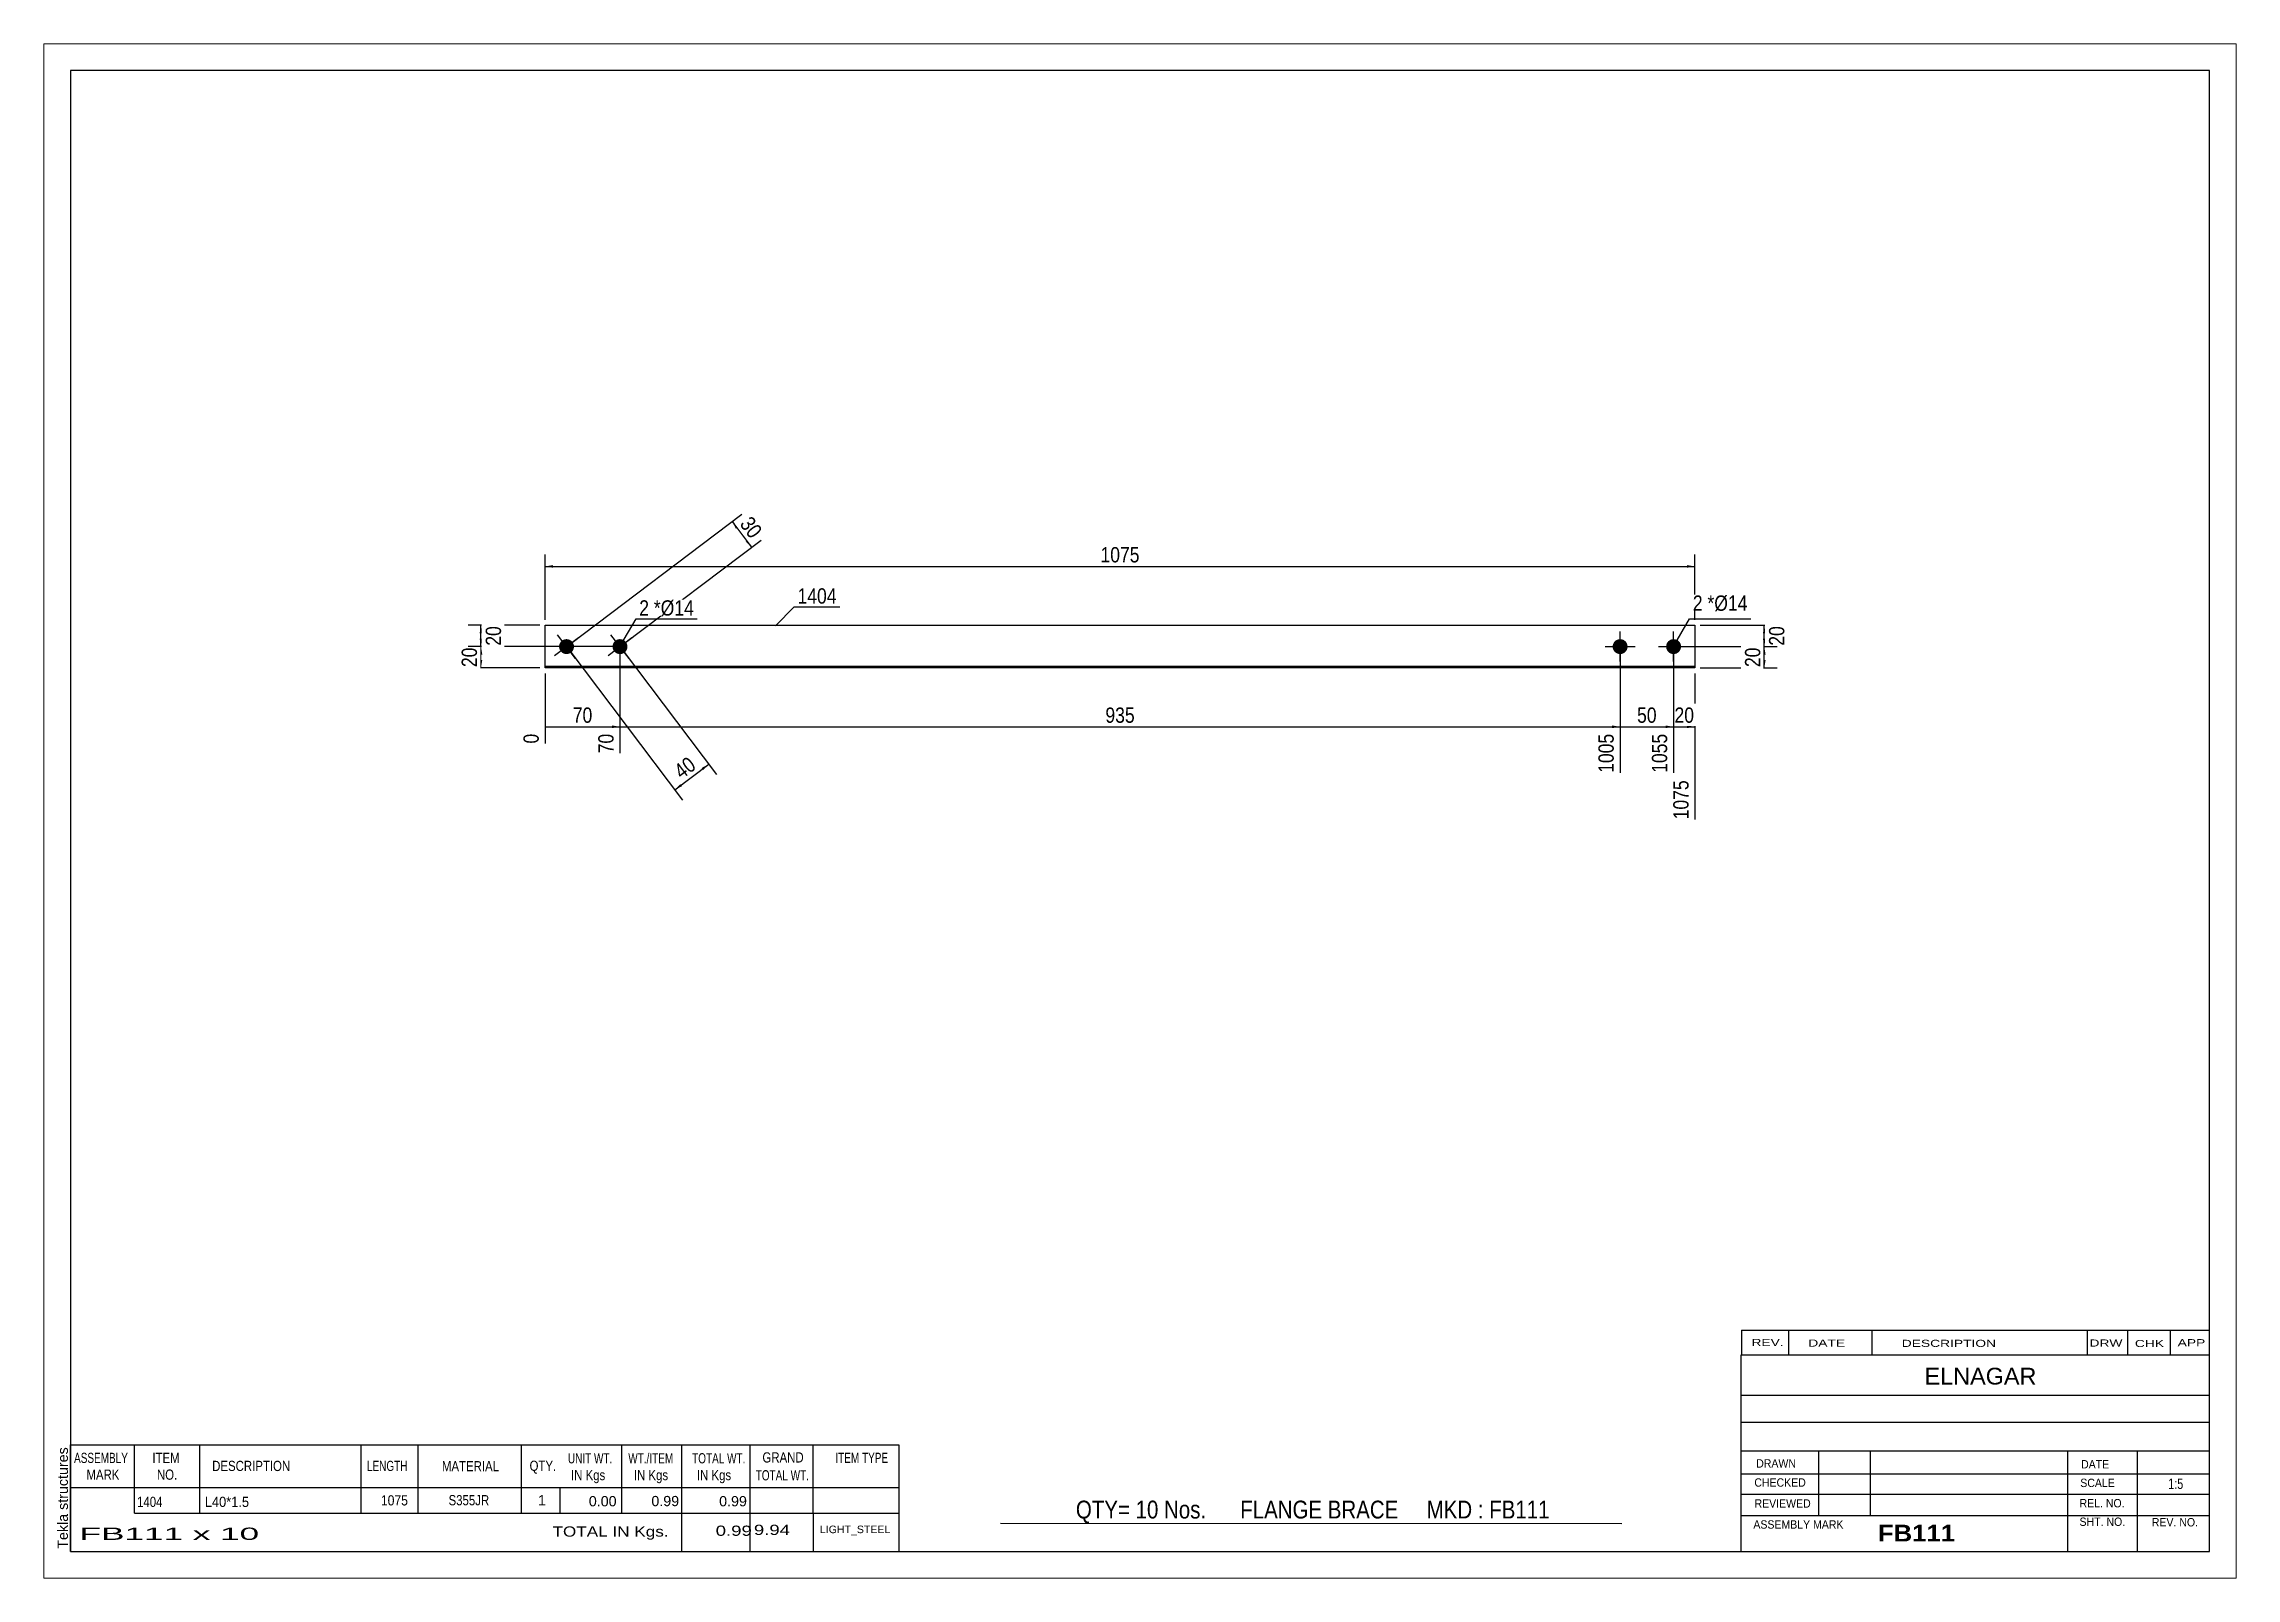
# Paper-space layout 'Layout1' of a CAD drawing. Header units: millimetres. Extents: x 0 to 410, y 0 to 287.
# The model-space entities are those that its viewports show. They can reach past a viewport. Long polylines and large blocks are cut down to what shows.
import ezdxf

# ---------------------------------------------------------------- set-up
doc = ezdxf.new("R2010")
doc.units = ezdxf.units.MM
doc.layers.add('Viewport layer', color=7, linetype='Continuous', plot=False)
doc.styles.add('Arial', font='ARIAL.TTF', dxfattribs={"height": 0.2})
doc.styles.add('Arial Bold', font='ARIALBD.TTF', dxfattribs={"height": 0.2})
doc.styles.add('Arial Narrow', font='ARIALN.TTF', dxfattribs={"height": 0.2})

# ---------------------------------------------------------------- blocks, each defined once
blk = doc.blocks.new('Unknown-627391854-1582')
at = {"color": 5, "linetype": 'Continuous'}
for p, q in [((405, 282), (5, 282)), ((5, 282), (5, 5)), ((405, 5), (405, 282)), ((5, 5), (405, 5))]:
    blk.add_line(p, q, dxfattribs=at)
at = {"color": 174, "linetype": 'Continuous', "style": 'Arial'}
blk.add_text('Tekla structures', height=1.9102, rotation=90, dxfattribs=at).set_placement((4.5, 5.5))
blk = doc.blocks.new('Part-627391854-1227 - 1212')
at = {"color": 2, "linetype": 'Continuous'}
for p, q in [((93.75, 170.25), (93.75, 178.25)), ((93.75, 178.25), (308.79, 178.25)), ((308.79, 178.25), (308.79, 170.25)), ((308.79, 170.55), (93.75, 170.55)), ((308.79, 170.25), (93.75, 170.25))]:
    blk.add_line(p, q, dxfattribs=at)
blk = doc.blocks.new('Bolt-627391854-1228 - 1212')
at = {"linetype": 'Continuous'}
for points in [[(294.79, 175.65, -1), (294.79, 172.85, -1)], [(304.79, 175.65, -1), (304.79, 172.85, -1)]]:
    blk.add_hatch(color=3, dxfattribs=at).paths.add_polyline_path(points)
at = {"color": 3, "linetype": 'Continuous'}
for p, q in [((294.79, 171.45), (294.79, 177.05)), ((304.79, 171.45), (304.79, 177.05)), ((291.99, 174.25), (297.59, 174.25)), ((301.99, 174.25), (307.59, 174.25))]:
    blk.add_line(p, q, dxfattribs=at)
blk = doc.blocks.new('Bolt-627391854-1229 - 1212')
at = {"linetype": 'Continuous'}
blk.add_hatch(color=3, dxfattribs=at).paths.add_polyline_path([(106.91, 175.37, -1), (108.59, 173.13, -1)])
at = {"color": 3, "linetype": 'Continuous'}
for p, q in [((109.44, 172.02), (106.06, 176.48)), ((105.52, 172.56), (109.98, 175.94))]:
    blk.add_line(p, q, dxfattribs=at)
blk = doc.blocks.new('Bolt-627391854-1230 - 1212')
at = {"linetype": 'Continuous'}
blk.add_hatch(color=3, dxfattribs=at).paths.add_polyline_path([(96.91, 175.37, -1), (98.59, 173.13, -1)])
at = {"color": 3, "linetype": 'Continuous'}
for p, q in [((99.44, 172.02), (96.06, 176.48)), ((95.52, 172.56), (99.98, 175.94))]:
    blk.add_line(p, q, dxfattribs=at)
blk = doc.blocks.new('StraightDimension-627391854-1279 - 1212')
at = {"linetype": 'Continuous'}
for points in [[(81.5, 172.75), (81.75, 174.25), (82, 172.75)], [(82, 171.75), (81.75, 170.25), (81.5, 171.75)]]:
    blk.add_hatch(color=7, dxfattribs=at).paths.add_polyline_path(points)
at = {"color": 7, "linetype": 'Continuous'}
for p, q in [((106.75, 174.25), (79.5, 174.25)), ((81.75, 170.25), (81.75, 174.25)), ((92.75, 170.25), (79.5, 170.25))]:
    blk.add_line(p, q, dxfattribs=at)
at = {"color": 0}
blk.add_wipeout([(81.6, 174.68), (77.4, 174.68), (77.4, 169.82), (81.6, 169.82)], dxfattribs=at)
at = {"color": 3, "style": 'Arial Narrow'}
blk.add_text('20', height=2.863, rotation=90.0002, dxfattribs=at).set_placement((81, 170.42))
blk = doc.blocks.new('StraightDimension-627391854-1278 - 1212')
at = {"linetype": 'Continuous'}
for points in [[(81.5, 176.75), (81.75, 178.25), (82, 176.75)], [(82, 175.75), (81.75, 174.25), (81.5, 175.75)]]:
    blk.add_hatch(color=7, dxfattribs=at).paths.add_polyline_path(points)
at = {"color": 7, "linetype": 'Continuous'}
for p, q in [((92.75, 178.25), (79.35, 178.25)), ((81.75, 174.25), (81.75, 178.25)), ((106.75, 174.25), (79.35, 174.25))]:
    blk.add_line(p, q, dxfattribs=at)
at = {"color": 0}
blk.add_wipeout([(86.1, 178.68), (81.9, 178.68), (81.9, 173.82), (86.1, 173.82)], dxfattribs=at)
at = {"color": 3, "style": 'Arial Narrow'}
blk.add_text('20', height=2.863, rotation=90.0002, dxfattribs=at).set_placement((85.5, 174.42))
blk = doc.blocks.new('StraightDimension-627391854-1237 - 1212')
at = {"linetype": 'Continuous'}
blk.add_hatch(color=7, dxfattribs=at).paths.add_polyline_path([(307.29, 159.5), (308.79, 159.25), (307.29, 159)])
at = {"color": 7, "linetype": 'Continuous'}
for p, q in [((304.79, 173.25), (304.79, 150.64)), ((308.79, 169.25), (308.79, 141.94)), ((304.79, 159.25), (308.79, 159.25))]:
    blk.add_line(p, q, dxfattribs=at)
at = {"color": 0}
blk.add_wipeout([(309.22, 159.4), (309.22, 163.6), (304.36, 163.6), (304.36, 159.4)], dxfattribs=at)
at = {"color": 0, "linetype": 'Continuous'}
blk.add_wipeout([(308.19, 149.85), (303.99, 149.85), (303.99, 141.34), (308.19, 141.34)], dxfattribs=at)
at = {"color": 3, "style": 'Arial Narrow'}
blk.add_text('20', height=2.863, dxfattribs=at).set_placement((304.96, 160))
at = {"color": 3, "linetype": 'Continuous', "style": 'Arial Narrow'}
blk.add_text('1075', height=2.863, rotation=90.0002, dxfattribs=at).set_placement((307.59, 141.94))
blk = doc.blocks.new('StraightDimension-627391854-1238 - 1212')
at = {"linetype": 'Continuous'}
blk.add_hatch(color=7, dxfattribs=at).paths.add_polyline_path([(303.29, 159.5), (304.79, 159.25), (303.29, 159)])
at = {"color": 7, "linetype": 'Continuous'}
for p, q in [((294.79, 173.25), (294.79, 150.64)), ((304.79, 173.25), (304.79, 150.64)), ((294.79, 159.25), (304.79, 159.25))]:
    blk.add_line(p, q, dxfattribs=at)
at = {"color": 0}
blk.add_wipeout([(302.22, 159.4), (302.22, 163.6), (297.36, 163.6), (297.36, 159.4)], dxfattribs=at)
at = {"color": 0, "linetype": 'Continuous'}
blk.add_wipeout([(304.19, 158.55), (299.99, 158.55), (299.99, 150.04), (304.19, 150.04)], dxfattribs=at)
at = {"color": 3, "style": 'Arial Narrow'}
blk.add_text('50', height=2.863, dxfattribs=at).set_placement((297.96, 160))
at = {"color": 3, "linetype": 'Continuous', "style": 'Arial Narrow'}
blk.add_text('1055', height=2.863, rotation=90.0002, dxfattribs=at).set_placement((303.59, 150.64))
blk = doc.blocks.new('StraightDimension-627391854-1239 - 1212')
at = {"linetype": 'Continuous'}
blk.add_hatch(color=7, dxfattribs=at).paths.add_polyline_path([(293.29, 159.5), (294.79, 159.25), (293.29, 159)])
at = {"color": 7, "linetype": 'Continuous'}
for p, q in [((107.75, 173.25), (107.75, 154.29)), ((294.79, 173.25), (294.79, 150.64)), ((107.75, 159.25), (294.79, 159.25))]:
    blk.add_line(p, q, dxfattribs=at)
at = {"color": 0}
blk.add_wipeout([(204.61, 159.4), (204.61, 163.6), (197.93, 163.6), (197.93, 159.4)], dxfattribs=at)
at = {"color": 0, "linetype": 'Continuous'}
blk.add_wipeout([(294.19, 158.55), (289.99, 158.55), (289.99, 150.04), (294.19, 150.04)], dxfattribs=at)
at = {"color": 3, "style": 'Arial Narrow'}
blk.add_text('935', height=2.863, dxfattribs=at).set_placement((198.53, 160))
at = {"color": 3, "linetype": 'Continuous', "style": 'Arial Narrow'}
blk.add_text('1005', height=2.863, rotation=90.0002, dxfattribs=at).set_placement((293.59, 150.64))
blk = doc.blocks.new('StraightDimension-627391854-1240 - 1212')
at = {"linetype": 'Continuous'}
blk.add_hatch(color=7, dxfattribs=at).paths.add_polyline_path([(106.25, 159.5), (107.75, 159.25), (106.25, 159)])
at = {"color": 7, "linetype": 'Continuous'}
for p, q in [((107.75, 173.25), (107.75, 154.29)), ((93.75, 169.25), (93.75, 156.12)), ((93.75, 159.25), (107.75, 159.25))]:
    blk.add_line(p, q, dxfattribs=at)
at = {"color": 0}
blk.add_wipeout([(103.18, 159.4), (103.18, 163.6), (98.32, 163.6), (98.32, 159.4)], dxfattribs=at)
at = {"color": 0, "linetype": 'Continuous'}
blk.add_wipeout([(93.15, 158.55), (88.95, 158.55), (88.95, 155.52), (93.15, 155.52)], dxfattribs=at)
at = {"color": 3, "linetype": 'Continuous', "style": 'Arial Narrow'}
blk.add_text('0', height=2.86, rotation=90.0002, dxfattribs=at).set_placement((92.55, 156.12))
at = {"color": 0, "linetype": 'Continuous'}
blk.add_wipeout([(107.15, 158.55), (102.95, 158.55), (102.95, 153.69), (107.15, 153.69)], dxfattribs=at)
at = {"color": 3, "style": 'Arial Narrow'}
blk.add_text('70', height=2.863, dxfattribs=at).set_placement((98.92, 160))
at = {"color": 3, "linetype": 'Continuous', "style": 'Arial Narrow'}
blk.add_text('70', height=2.863, rotation=90.0002, dxfattribs=at).set_placement((106.55, 154.29))
blk = doc.blocks.new('StraightDimension-627391854-1254 - 1212')
at = {"linetype": 'Continuous'}
for points in [[(95.25, 189), (93.75, 189.25), (95.25, 189.5)], [(307.29, 189.5), (308.79, 189.25), (307.29, 189)]]:
    blk.add_hatch(color=7, dxfattribs=at).paths.add_polyline_path(points)
at = {"color": 7, "linetype": 'Continuous'}
for p, q in [((93.75, 179.25), (93.75, 191.5)), ((93.75, 189.25), (308.79, 189.25)), ((308.79, 179.25), (308.79, 191.5))]:
    blk.add_line(p, q, dxfattribs=at)
at = {"color": 0}
blk.add_wipeout([(205.53, 189.4), (205.53, 193.6), (197.01, 193.6), (197.01, 189.4)], dxfattribs=at)
at = {"color": 3, "style": 'Arial Narrow'}
blk.add_text('1075', height=2.863, dxfattribs=at).set_placement((197.61, 190))
blk = doc.blocks.new('StraightDimension-627391854-1258 - 1212')
at = {"linetype": 'Continuous'}
for points in [[(123.02, 151.55), (124.36, 152.26), (123.32, 151.16)], [(119.34, 148.15), (118, 147.45), (119.04, 148.55)]]:
    blk.add_hatch(color=7, dxfattribs=at).paths.add_polyline_path(points)
at = {"color": 7, "linetype": 'Continuous'}
for p, q in [((98.35, 173.45), (119.44, 145.54)), ((108.35, 173.45), (125.81, 150.34)), ((118, 147.45), (124.36, 152.26))]:
    blk.add_line(p, q, dxfattribs=at)
at = {"color": 0}
blk.add_wipeout([(123.03, 151.44), (120.5, 154.79), (116.62, 151.86), (119.15, 148.51)], dxfattribs=at)
at = {"color": 3, "style": 'Arial Narrow'}
blk.add_text('40', height=2.863, rotation=37.0704, dxfattribs=at).set_placement((119.27, 149.35))
blk = doc.blocks.new('StraightDimension-627391854-1264 - 1212')
at = {"linetype": 'Continuous'}
for points in [[(129.42, 196.3), (128.72, 197.64), (129.82, 196.6)], [(131.64, 194.18), (132.35, 192.83), (131.25, 193.88)]]:
    blk.add_hatch(color=7, dxfattribs=at).paths.add_polyline_path(points)
at = {"color": 7, "linetype": 'Continuous'}
for p, q in [((98.55, 174.85), (130.51, 199)), ((128.72, 197.64), (132.35, 192.83)), ((108.55, 174.85), (134.14, 194.19))]:
    blk.add_line(p, q, dxfattribs=at)
at = {"color": 0}
blk.add_wipeout([(132.12, 193.39), (135.47, 195.92), (132.54, 199.8), (129.19, 197.27)], dxfattribs=at)
at = {"color": 3, "style": 'Arial Narrow'}
blk.add_text('30', height=2.863, rotation=-52.9298, dxfattribs=at).set_placement((130.03, 197.15))
blk = doc.blocks.new('StraightDimension-627391854-1270 - 1212')
at = {"linetype": 'Continuous'}
for points in [[(321.5, 176.75), (321.75, 178.25), (322, 176.75)], [(322, 175.75), (321.75, 174.25), (321.5, 175.75)]]:
    blk.add_hatch(color=7, dxfattribs=at).paths.add_polyline_path(points)
at = {"color": 7, "linetype": 'Continuous'}
for p, q in [((309.79, 178.25), (324, 178.25)), ((321.75, 174.25), (321.75, 178.25)), ((305.79, 174.25), (324, 174.25))]:
    blk.add_line(p, q, dxfattribs=at)
at = {"color": 0}
blk.add_wipeout([(326.1, 178.68), (321.9, 178.68), (321.9, 173.82), (326.1, 173.82)], dxfattribs=at)
at = {"color": 3, "style": 'Arial Narrow'}
blk.add_text('20', height=2.863, rotation=90.0002, dxfattribs=at).set_placement((325.5, 174.42))
blk = doc.blocks.new('StraightDimension-627391854-1271 - 1212')
at = {"linetype": 'Continuous'}
for points in [[(321.5, 172.75), (321.75, 174.25), (322, 172.75)], [(322, 171.75), (321.75, 170.25), (321.5, 171.75)]]:
    blk.add_hatch(color=7, dxfattribs=at).paths.add_polyline_path(points)
at = {"color": 7, "linetype": 'Continuous'}
for p, q in [((305.79, 174.25), (324.15, 174.25)), ((321.75, 170.25), (321.75, 174.25)), ((309.79, 170.25), (324.15, 170.25))]:
    blk.add_line(p, q, dxfattribs=at)
at = {"color": 0}
blk.add_wipeout([(321.6, 174.68), (317.4, 174.68), (317.4, 169.82), (321.6, 169.82)], dxfattribs=at)
at = {"color": 3, "style": 'Arial Narrow'}
blk.add_text('20', height=2.863, rotation=90.0002, dxfattribs=at).set_placement((321, 170.42))
blk = doc.blocks.new('CBS_REVISION-627391854-1598')
at = {"color": 7, "linetype": 'Continuous'}
for p, q in [((317.49, 46.38), (404.99, 46.38)), ((317.49, 46.38), (317.49, 41.75)), ((326.29, 46.38), (326.29, 41.75)), ((341.88, 46.38), (341.88, 41.81)), ((382.14, 46.38), (382.14, 41.75)), ((389.68, 46.38), (389.68, 41.75)), ((397.63, 46.38), (397.63, 41.75)), ((317.49, 41.75), (404.99, 41.75))]:
    blk.add_line(p, q, dxfattribs=at)
at = {"color": 7, "style": 'Arial Narrow', "width": 1.7}
for s, height, p in [('REV.', 1.326, (319.35, 43.43)), ('DATE', 1.326, (329.98, 43.31)), ('DESCRIPTION', 1.3257, (347.46, 43.26)), ('DRW', 1.326, (382.57, 43.32)), ('CHK', 1.326, (391.06, 43.23)), ('APP', 1.326, (399.06, 43.38))]:
    blk.add_text(s, height=height, dxfattribs=at).set_placement(p)
blk = doc.blocks.new('CBS_BOM-627391854-1595')
at = {"color": 7, "linetype": 'Continuous'}
for p, q in [((4.97, 16.97), (4.97, 24.97)), ((4.97, 24.97), (159.89, 24.97)), ((16.97, 16.97), (16.97, 24.97)), ((29.16, 16.97), (29.16, 24.97)), ((59.32, 16.97), (59.32, 24.97)), ((70, 16.97), (70, 24.97)), ((89.32, 16.97), (89.32, 24.97)), ((108.12, 16.97), (108.12, 24.97)), ((119.33, 16.97), (119.33, 24.97)), ((132.12, 16.97), (132.12, 24.97)), ((143.87, 16.97), (143.87, 24.97)), ((159.89, 24.96), (159.89, 16.98)), ((4.97, 16.97), (159.89, 16.97)), ((4.97, 12.17), (4.97, 16.97)), ((16.97, 12.17), (16.97, 16.97)), ((29.16, 12.17), (29.16, 16.97)), ((59.32, 12.17), (59.32, 16.97)), ((70, 12.17), (70, 16.97)), ((89.32, 12.17), (89.32, 16.97)), ((96.58, 12.17), (96.58, 16.97)), ((108.12, 12.17), (108.12, 16.97)), ((119.33, 12.17), (119.33, 16.97)), ((132.12, 12.17), (132.12, 16.97)), ((143.89, 12.17), (143.89, 16.97)), ((159.89, 16.97), (159.89, 12.17)), ((4.97, 4.97), (4.97, 12.15)), ((16.97, 12.17), (159.89, 12.17)), ((119.33, 4.97), (119.33, 12.15)), ((132.12, 4.97), (132.12, 12.15)), ((143.93, 4.97), (143.93, 12.15)), ((159.89, 12.17), (159.89, 4.97)), ((4.97, 4.97), (159.89, 4.97))]:
    blk.add_line(p, q, dxfattribs=at)
at = {"color": 3, "linetype": 'Continuous', "style": 'Arial'}
for s, height, width, p in [('ASSEMBLY', 1.91, 0.7, (5.65, 21.54)), ('ITEM', 1.91, 0.8, (20.3, 21.54)), ('DESCRIPTION', 1.9102, 0.8, (31.48, 20.04)), ('LENGTH', 1.91, 0.7, (60.43, 20.04)), ('MATERIAL', 1.91, 0.8, (74.45, 19.99)), ('QTY.', 1.91, 0.8, (90.84, 20.07)), ('UNIT WT.', 1.91, 0.7, (98.01, 21.47)), ('WT./ITEM', 1.91, 0.7, (109.3, 21.47)), ('TOTAL WT.', 1.91, 0.7, (121.24, 21.47)), ('GRAND', 1.91, 0.8, (134.39, 21.63)), ('ITEM TYPE', 1.91, 0.7, (148.03, 21.55)), ('MARK', 1.91, 0.8, (7.97, 18.41)), ('NO.', 1.91, 0.8, (21.15, 18.41)), ('IN Kgs', 1.91, 0.8, (98.59, 18.33)), ('IN Kgs', 1.91, 0.8, (110.34, 18.33)), ('IN Kgs', 1.91, 0.8, (122.13, 18.33)), ('TOTAL WT.', 1.91, 0.7, (133.13, 18.29))]:
    blk.add_text(s, height=height, dxfattribs=dict(at, width=width)).set_placement(p)
at = {"color": 7, "linetype": 'Continuous', "style": 'Arial'}
for s, width, p in [('1404', 0.8, (17.43, 13.32)), ('L40*1.5', 0.9, (30.1, 13.32)), ('1075', 0.85, (63.04, 13.6)), ('S355JR', 0.8, (75.69, 13.63))]:
    blk.add_text(s, height=1.91, dxfattribs=dict(at, width=width)).set_placement(p)
for s, p in [('1', (92.41, 13.63)), ('0.00', (101.92, 13.44)), ('0.99', (113.62, 13.47)), ('0.99', (126.29, 13.44))]:
    blk.add_text(s, height=1.91, dxfattribs=at).set_placement(p)
at = {"color": 6, "linetype": 'Continuous', "style": 'Arial'}
for s, height, width, p in [('FB111 x 10', 2.292, 2.05, (6.69, 7.16)), ('TOTAL IN Kgs.', 1.9102, 1.2, (95.13, 7.77)), ('0.99', 1.91, 1.3, (125.65, 7.92)), ('9.94', 1.91, 1.3, (132.79, 8.08))]:
    blk.add_text(s, height=height, dxfattribs=dict(at, width=width)).set_placement(p)
blk.add_text('LIGHT_STEEL', height=1.4135, dxfattribs=at).set_placement((145.14, 8.42))
blk = doc.blocks.new('CBS_CALLOFF-627391854-1596')
at = {"color": 7, "linetype": 'Continuous'}
blk.add_line((178.88, 10.27), (295.11, 10.25), dxfattribs=at)
at = {"color": 3, "linetype": 'Continuous', "style": 'Arial Narrow'}
blk.add_text('QTY= 10 Nos.      FLANGE BRACE     MKD : FB111', height=3.3405, dxfattribs=at).set_placement((193.01, 11.16))
blk = doc.blocks.new('CBS_NAME_BLOG-627391854-1597')
at = {"color": 7, "linetype": 'Continuous'}
for p, q in [((317.41, 41.75), (404.93, 41.75)), ((317.41, 5.04), (317.41, 41.75)), ((317.41, 34.21), (404.93, 34.21)), ((317.48, 29.16), (405, 29.16)), ((317.41, 23.79), (404.93, 23.79)), ((331.93, 11.68), (331.93, 23.78)), ((341.62, 11.71), (341.62, 23.78)), ((378.53, 5.04), (378.53, 23.77)), ((391.58, 5.04), (391.58, 23.78)), ((317.42, 19.49), (405, 19.51)), ((317.41, 15.74), (404.93, 15.74)), ((317.41, 11.7), (404.93, 11.7)), ((317.41, 5), (405, 5))]:
    blk.add_line(p, q, dxfattribs=at)
at = {"color": 3, "linetype": 'Continuous', "style": 'Arial'}
blk.add_text('ELNAGAR', height=3.133, dxfattribs=at).set_placement((351.73, 36.22))
at = {"color": 3, "linetype": 'Continuous'}
for s, height, style, width, p in [('DRAWN', 1.566, 'Arial', 0.9, (320.24, 20.68)), ('DATE', 1.566, 'Arial', 0.9, (381, 20.52)), ('CHECKED', 1.566, 'Arial', 0.9, (319.89, 17.11)), ('SCALE', 1.566, 'Arial', 0.9, (380.85, 17.04)), ('1:5', 1.957, 'Arial Narrow', 0.9, (397.3, 16.68)), ('REVIEWED', 1.566, 'Arial', 0.9, (319.93, 13.19)), ('REL. NO.', 1.566, 'Arial', 0.9, (380.71, 13.24)), ('ASSEMBLY MARK', 1.5663, 'Arial', 0.9, (319.71, 9.26)), ('FB111', 3.131, 'Arial Bold', 1.1, (342.99, 6.86)), ('SHT. NO.', 1.566, 'Arial', 0.9, (380.71, 9.77)), ('REV. NO.', 1.566, 'Arial', 0.9, (394.23, 9.68))]:
    blk.add_text(s, height=height, dxfattribs=dict(at, style=style, width=width)).set_placement(p)
blk = doc.blocks.new('MarkSet-627391854-1290 - 1212')
at = {"color": 0}
blk.add_wipeout([(113.18, 180.05), (113.18, 183.05), (111.35, 183.05), (111.35, 180.05)], dxfattribs=at)
blk.add_wipeout([(113.18, 180.05), (113.18, 183.05), (111.35, 183.05), (111.35, 180.05)], dxfattribs=at)
at = {"color": 7, "linetype": 'Continuous'}
blk.add_line((107.75, 174.25), (110.75, 179.45), dxfattribs=at)
at = {"color": 0}
blk.add_wipeout([(115.36, 180.05), (115.36, 183.05), (114.08, 183.05), (114.08, 180.05)], dxfattribs=at)
blk.add_wipeout([(115.36, 180.05), (115.36, 183.05), (114.08, 183.05), (114.08, 180.05)], dxfattribs=at)
at = {"color": 3, "style": 'Arial Narrow'}
blk.add_text('2', height=2.86, dxfattribs=at).set_placement((111.35, 180.05))
at = {"color": 0}
blk.add_wipeout([(121.57, 180.05), (121.57, 183.05), (115.36, 183.05), (115.36, 180.05)], dxfattribs=at)
blk.add_wipeout([(121.57, 180.05), (121.57, 183.05), (115.36, 183.05), (115.36, 180.05)], dxfattribs=at)
at = {"color": 7, "linetype": 'Continuous'}
blk.add_line((110.75, 179.45), (122.17, 179.45), dxfattribs=at)
at = {"color": 3, "style": 'Arial Narrow'}
for s, height, p in [('*', 2.86, (114.08, 180.05)), ('Ø14', 2.863, (115.36, 180.05))]:
    blk.add_text(s, height=height, dxfattribs=at).set_placement(p)
blk = doc.blocks.new('Mark-627391854-1285 - 1212')
at = {"color": 0}
blk.add_wipeout([(148.26, 182.29), (148.26, 185.29), (140.95, 185.29), (140.95, 182.29)], dxfattribs=at)
blk.add_wipeout([(148.26, 182.29), (148.26, 185.29), (140.95, 185.29), (140.95, 182.29)], dxfattribs=at)
at = {"color": 7, "linetype": 'Continuous'}
for p, q in [((136.82, 178.15), (140.35, 181.69)), ((140.35, 181.69), (148.86, 181.69))]:
    blk.add_line(p, q, dxfattribs=at)
at = {"color": 3, "style": 'Arial Narrow'}
blk.add_text('1404', height=2.863, dxfattribs=at).set_placement((140.95, 182.29))
blk = doc.blocks.new('Mark-627391854-1293 - 1212')
at = {"color": 0}
blk.add_wipeout([(310.22, 180.95), (310.22, 183.95), (308.39, 183.95), (308.39, 180.95)], dxfattribs=at)
blk.add_wipeout([(310.22, 180.95), (310.22, 183.95), (308.39, 183.95), (308.39, 180.95)], dxfattribs=at)
at = {"color": 7, "linetype": 'Continuous'}
blk.add_line((304.79, 174.25), (307.79, 179.45), dxfattribs=at)
at = {"color": 0}
blk.add_wipeout([(312.4, 180.95), (312.4, 183.95), (311.12, 183.95), (311.12, 180.95)], dxfattribs=at)
blk.add_wipeout([(312.4, 180.95), (312.4, 183.95), (311.12, 183.95), (311.12, 180.95)], dxfattribs=at)
at = {"color": 3, "style": 'Arial Narrow'}
blk.add_text('2', height=2.86, dxfattribs=at).set_placement((308.39, 180.95))
at = {"color": 0}
blk.add_wipeout([(318.61, 180.95), (318.61, 183.95), (312.4, 183.95), (312.4, 180.95)], dxfattribs=at)
blk.add_wipeout([(318.61, 180.95), (318.61, 183.95), (312.4, 183.95), (312.4, 180.95)], dxfattribs=at)
at = {"color": 7, "linetype": 'Continuous'}
blk.add_line((307.79, 179.45), (319.21, 179.45), dxfattribs=at)
at = {"color": 3, "style": 'Arial Narrow'}
for s, height, p in [('*', 2.86, (311.12, 180.95)), ('Ø14', 2.863, (312.4, 180.95))]:
    blk.add_text(s, height=height, dxfattribs=at).set_placement(p)

msp = doc.modelspace()

# ---------------------------------------------------------------- block references
for name in ['Unknown-627391854-1582', 'Part-627391854-1227 - 1212', 'Bolt-627391854-1230 - 1212', 'Bolt-627391854-1229 - 1212', 'Bolt-627391854-1228 - 1212', 'CBS_REVISION-627391854-1598', 'CBS_NAME_BLOG-627391854-1597', 'CBS_BOM-627391854-1595', 'CBS_CALLOFF-627391854-1596']:
    msp.add_blockref(name, (0, 0))

# ---------------------------------------------------------------- next in the draw order: block references
for name in ['StraightDimension-627391854-1279 - 1212', 'StraightDimension-627391854-1237 - 1212']:
    msp.add_blockref(name, (0, 0))

# ---------------------------------------------------------------- next in the draw order: block references
for name in ['StraightDimension-627391854-1278 - 1212', 'StraightDimension-627391854-1238 - 1212']:
    msp.add_blockref(name, (0, 0))

# ---------------------------------------------------------------- next in the draw order: block references
for name in ['StraightDimension-627391854-1254 - 1212', 'StraightDimension-627391854-1239 - 1212']:
    msp.add_blockref(name, (0, 0))

# ---------------------------------------------------------------- next in the draw order: block references
for name in ['StraightDimension-627391854-1270 - 1212', 'StraightDimension-627391854-1240 - 1212']:
    msp.add_blockref(name, (0, 0))

# ---------------------------------------------------------------- next in the draw order: block references
for name in ['StraightDimension-627391854-1258 - 1212', 'StraightDimension-627391854-1271 - 1212']:
    msp.add_blockref(name, (0, 0))

# ---------------------------------------------------------------- next in the draw order: block references
for name in ['StraightDimension-627391854-1264 - 1212', 'Mark-627391854-1293 - 1212']:
    msp.add_blockref(name, (0, 0))

# ---------------------------------------------------------------- next in the draw order: block references
for name in ['Mark-627391854-1285 - 1212', 'MarkSet-627391854-1290 - 1212']:
    msp.add_blockref(name, (0, 0))

psp = doc.layouts.get("Layout1")

# ---------------------------------------------------------------- viewports
at = {"layer": 'Viewport layer', "view_target_point": (205, 143.5)}
psp.add_viewport(center=(205, 143.5), size=(410, 287), view_center_point=(0, 0), view_height=287, dxfattribs=at)

doc.saveas('drawing.dxf')
